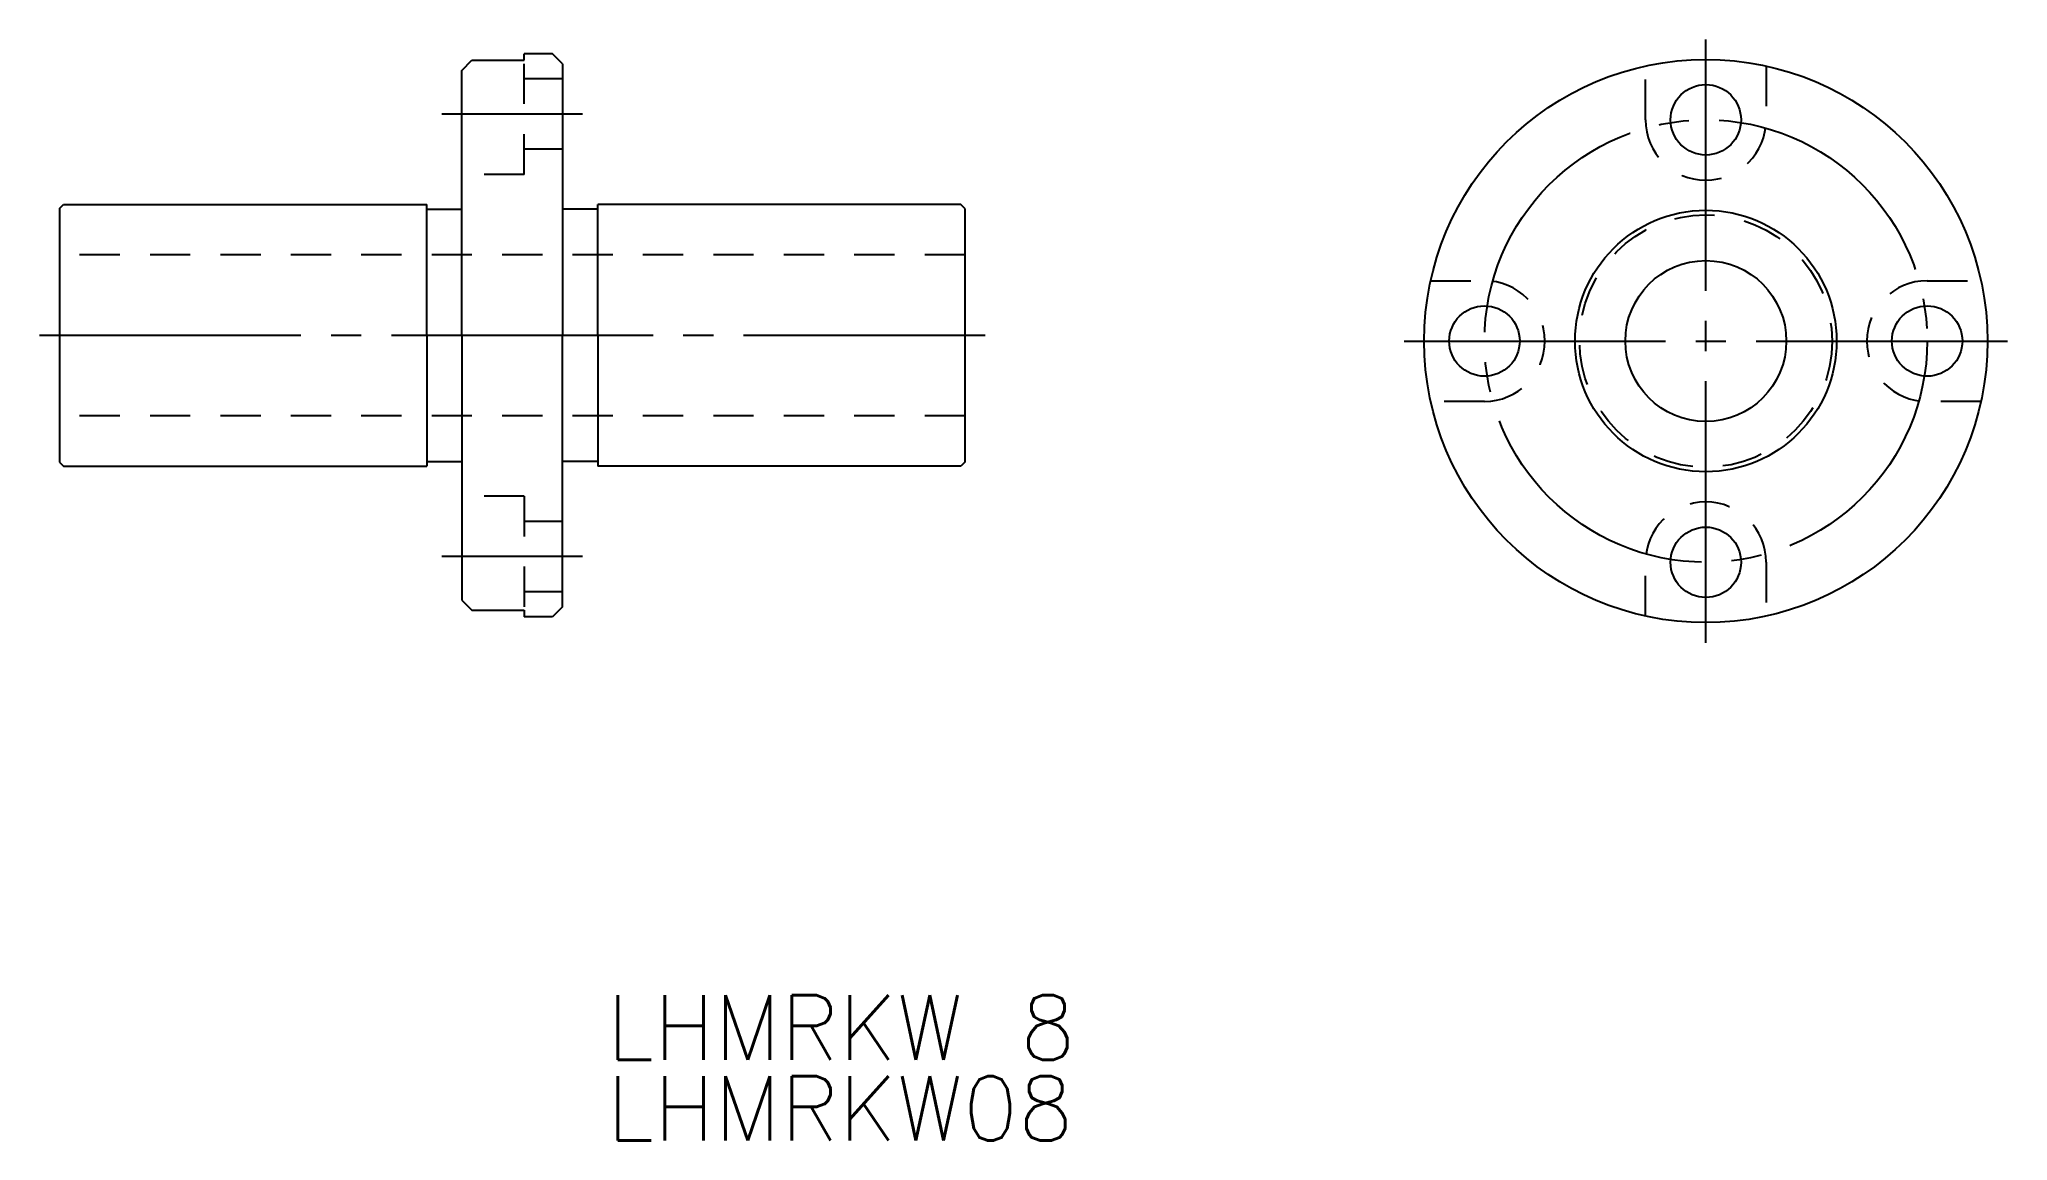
# Model space of a CAD drawing. Extents: x 385.7 to 483.5, y 215.5 to 270.3.
import ezdxf

# ---------------------------------------------------------------- set-up
doc = ezdxf.new("R2010")
doc.units = 0
doc.linetypes.add('CENTER', pattern=[17.5, 13, -1.5, 1.5, -1.5])
doc.linetypes.add('DASHED', pattern=[3.5, 2, -1.5])
doc.layers.get('0').update_dxf_attribs({"linetype": 'CONTINUOUS'})
doc.layers.add('CENTER', color=1, linetype='CENTER')
doc.styles.get("Standard").update_dxf_attribs({"font": 'txt.shx', "bigfont": '@extfont2.shx'})

msp = doc.modelspace()

# ---------------------------------------------------------------- linework, layer by layer
at = {"color": 7, "linetype": 'CONTINUOUS'}
for p, q in [((406.673, 268.72), (407.173, 269.232)), ((407.173, 269.232), (409.773, 269.232)), ((409.773, 269.232), (409.773, 269.557)), ((411.173, 269.557), (409.773, 269.557)), ((411.673, 269.057), (411.173, 269.557)), ((411.673, 269.057), (411.673, 255.557)), ((406.675, 255.557), (406.673, 268.72)), ((386.673, 261.857), (386.873, 262.057)), ((386.673, 261.857), (386.673, 249.257)), ((386.873, 262.057), (404.923, 262.057)), ((404.923, 255.557), (404.923, 262.057)), ((404.923, 261.832), (406.673, 261.832)), ((413.423, 261.832), (411.673, 261.832)), ((413.423, 255.557), (413.423, 262.057)), ((431.473, 262.057), (413.423, 262.057)), ((431.673, 261.857), (431.473, 262.057)), ((431.673, 261.857), (431.673, 249.257)), ((404.923, 255.557), (404.923, 249.057)), ((406.675, 255.557), (406.673, 242.395)), ((411.173, 255.557), (411.173, 255.557)), ((411.673, 242.057), (411.673, 255.557)), ((411.673, 255.557), (411.673, 255.557)), ((413.423, 255.557), (413.423, 249.057)), ((413.423, 255.557), (413.423, 255.557)), ((431.473, 255.557), (431.473, 255.557)), ((386.673, 249.257), (386.873, 249.057)), ((386.873, 249.057), (404.923, 249.057)), ((404.923, 249.282), (406.673, 249.282)), ((413.423, 249.282), (411.673, 249.282)), ((431.473, 249.057), (413.423, 249.057)), ((431.673, 249.257), (431.473, 249.057)), ((406.673, 242.395), (407.173, 241.883)), ((407.173, 241.883), (409.773, 241.883)), ((409.773, 241.883), (409.773, 241.557)), ((411.673, 242.057), (411.173, 241.557)), ((411.173, 241.557), (409.773, 241.557))]:
    msp.add_line(p, q, dxfattribs=at)
at = {"color": 3, "linetype": 'DASHED'}
for p, q in [((409.774, 263.557), (409.773, 269.232)), ((411.673, 268.307), (409.773, 268.307)), ((465.495, 266.271), (465.495, 268.946)), ((471.495, 268.946), (471.495, 266.271)), ((411.673, 264.807), (409.774, 264.807)), ((409.774, 263.557), (406.674, 263.557)), ((431.673, 259.557), (386.673, 259.557)), ((454.82, 258.271), (457.495, 258.271)), ((479.495, 258.271), (482.169, 258.271)), ((431.673, 251.557), (386.673, 251.557)), ((457.495, 252.271), (454.82, 252.271)), ((482.169, 252.271), (479.495, 252.271)), ((409.774, 247.557), (406.674, 247.557)), ((409.774, 247.557), (409.773, 241.883)), ((411.673, 246.307), (409.774, 246.307)), ((465.495, 241.597), (465.495, 244.271)), ((471.495, 244.271), (471.495, 241.597)), ((411.673, 242.807), (409.773, 242.807))]:
    msp.add_line(p, q, dxfattribs=at)
at = {"color": 1, "linetype": 'CENTER'}
for p, q in [((412.673, 266.557), (405.674, 266.557)), ((412.673, 244.557), (405.674, 244.557))]:
    msp.add_line(p, q, dxfattribs=at)
at = {"color": 7, "linetype": 'CONTINUOUS'}
for centre, radius in [((468.495, 255.271), 14), ((468.495, 266.271), 1.75), ((468.495, 255.271), 6.5), ((468.495, 255.271), 4), ((457.495, 255.271), 1.75), ((479.495, 255.271), 1.75), ((468.495, 244.271), 1.75)]:
    msp.add_circle(centre, radius, dxfattribs=at)
at = {"color": 3, "linetype": 'DASHED'}
msp.add_circle((468.495, 255.271), 6.275, dxfattribs=at)
for centre, start, end in [((468.495, 266.271), 180, 0), ((457.495, 255.271), 270, 90), ((479.495, 255.271), 90, 270), ((468.495, 244.271), 0, 180)]:
    msp.add_arc(centre, 3, start, end, dxfattribs=at)
at = {"layer": 'CENTER', "color": 1, "linetype": 'CENTER'}
for p, q in [((468.495, 240.271), (468.495, 270.271)), ((385.673, 255.557), (432.673, 255.557)), ((453.495, 255.271), (483.495, 255.271))]:
    msp.add_line(p, q, dxfattribs=at)
msp.add_circle((468.495, 255.271), 11, dxfattribs=at)

# ---------------------------------------------------------------- texts
at = {"color": 7, "linetype": 'CONTINUOUS'}
for s, p in [('LHMRKW 8 ', (413.881, 219.54)), ('LHMRKW08', (413.881, 215.515))]:
    msp.add_text(s, height=3.2, dxfattribs=at).set_placement(p)

doc.saveas('drawing.dxf')
